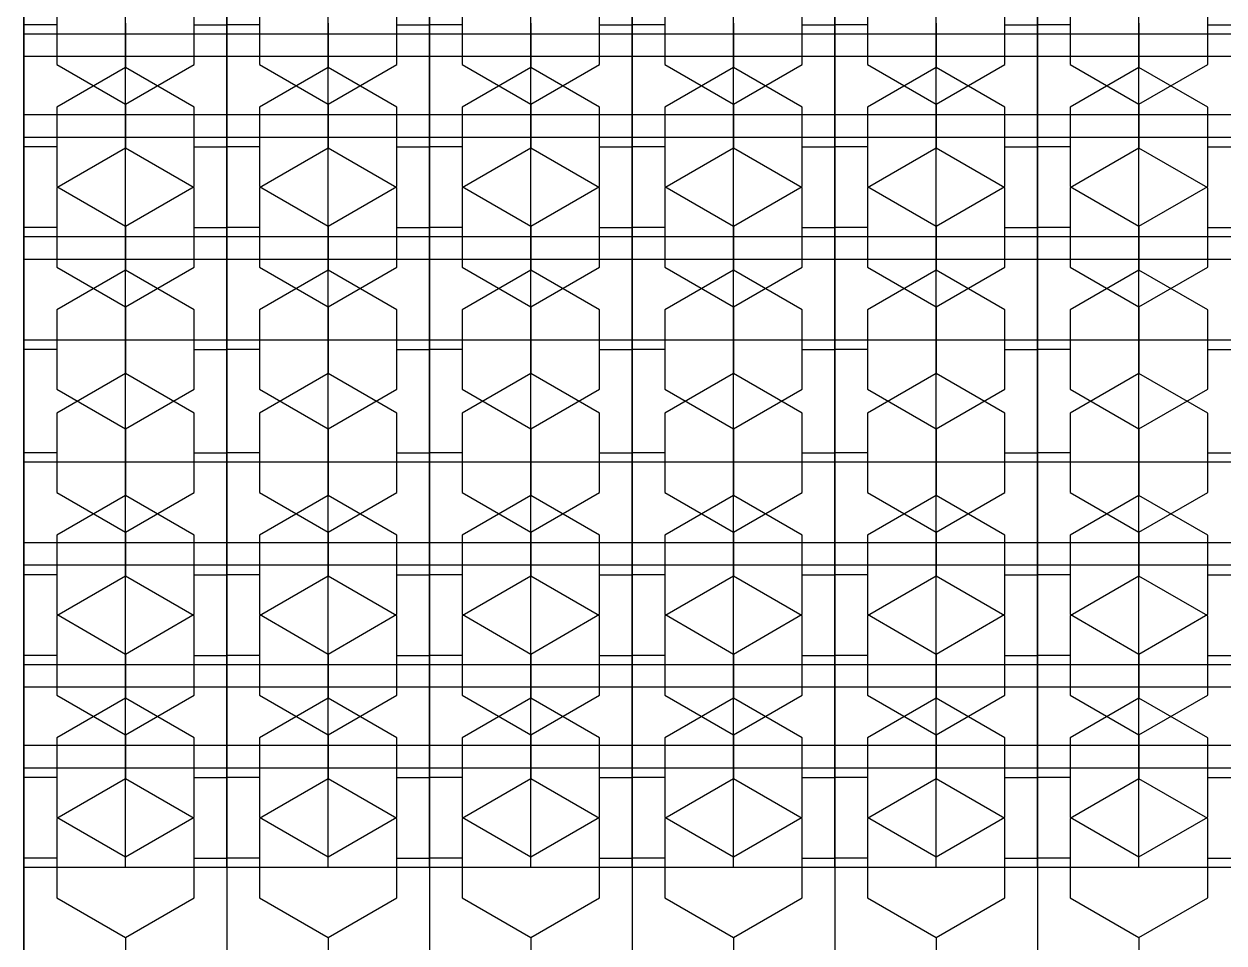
# Model space of a CAD drawing. Header units: metres. Extents: x -1744 to -758, y -4183 to -3914.
# Drawn here: x -843.666 to -841.11, y -4093.877 to -4091.92 of the extents above; entities that cross this region are included whole.
import ezdxf

# ---------------------------------------------------------------- set-up
doc = ezdxf.new("R2010")
doc.units = ezdxf.units.M
doc.layers.add('A-ID', color=11, linetype='Continuous')
doc.layers.add('WALL', color=7, linetype='Continuous')
doc.layers.add('by block', color=252, linetype='Continuous', lineweight=30)

# ---------------------------------------------------------------- blocks, each defined once
blk = doc.blocks.new('A$C1C9B1590')
blk.add_line((761.8222, 84.5657), (761.8222, 94.4717))
at = {"layer": 'A-ID', "color": 250}
for p, q in [((761.8222, 89.6786), (761.8222, 93.009)), ((762.0382, 89.2699), (762.0382, 93.009)), ((762.2541, 89.6786), (762.2541, 93.009)), ((762.2541, 89.6786), (762.2541, 93.009)), ((762.47, 89.2699), (762.47, 93.009)), ((762.6859, 89.6786), (762.6859, 93.009)), ((762.6859, 89.6786), (762.6859, 93.009)), ((762.9019, 89.2699), (762.9019, 93.009)), ((763.1178, 89.6786), (763.1178, 93.009)), ((763.1178, 89.6786), (763.1178, 93.009)), ((763.3337, 89.2699), (763.3337, 93.009)), ((763.5496, 89.6786), (763.5496, 93.009)), ((763.5496, 89.6786), (763.5496, 93.009)), ((763.7655, 89.2699), (763.7655, 93.009)), ((763.9815, 89.6786), (763.9815, 93.009)), ((763.9815, 89.6786), (763.9815, 93.009)), ((764.1974, 89.2699), (764.1974, 93.009)), ((762.0382, 89.2467), (762.0382, 92.9858)), ((762.47, 89.2467), (762.47, 92.9858)), ((762.9019, 89.2467), (762.9019, 92.9858)), ((763.3337, 89.2467), (763.3337, 92.9858)), ((763.7655, 89.2467), (763.7655, 92.9858)), ((764.1974, 89.2467), (764.1974, 92.9858)), ((761.8222, 89.2467), (761.8222, 92.5771)), ((762.2541, 89.2467), (762.2541, 92.5771)), ((762.2541, 89.2467), (762.2541, 92.5771)), ((762.6859, 89.2467), (762.6859, 92.5771)), ((762.6859, 89.2467), (762.6859, 92.5771)), ((763.1178, 89.2467), (763.1178, 92.5771)), ((763.1178, 89.2467), (763.1178, 92.5771)), ((763.5496, 89.2467), (763.5496, 92.5771)), ((763.5496, 89.2467), (763.5496, 92.5771)), ((763.9815, 89.2467), (763.9815, 92.5771)), ((763.9815, 89.2467), (763.9815, 92.5771)), ((761.8222, 91.4537), (761.8222, 90.9741)), ((762.2541, 91.4537), (762.2541, 90.9741)), ((762.2541, 91.4537), (762.2541, 90.9741)), ((762.6859, 91.4537), (762.6859, 90.9741)), ((762.6859, 91.4537), (762.6859, 90.9741)), ((763.1178, 91.4537), (763.1178, 90.9741)), ((763.1178, 91.4537), (763.1178, 90.9741)), ((763.5496, 91.4537), (763.5496, 90.9741)), ((763.5496, 91.4537), (763.5496, 90.9741)), ((763.9815, 91.4537), (763.9815, 90.9741)), ((763.9815, 91.4537), (763.9815, 90.9741)), ((761.8222, 91.2816), (761.8222, 90.802)), ((762.2541, 91.2816), (762.2541, 90.802)), ((762.2541, 91.2816), (762.2541, 90.802)), ((762.6859, 91.2816), (762.6859, 90.802)), ((762.6859, 91.2816), (762.6859, 90.802)), ((763.1178, 91.2816), (763.1178, 90.802)), ((763.1178, 91.2816), (763.1178, 90.802)), ((763.5496, 91.2816), (763.5496, 90.802)), ((763.5496, 91.2816), (763.5496, 90.802)), ((763.9815, 91.2816), (763.9815, 90.802)), ((763.9815, 91.2816), (763.9815, 90.802)), ((761.8919, 91.1263), (761.8919, 90.9574)), ((762.1844, 90.9574), (762.1844, 91.1263)), ((762.3237, 91.1263), (762.3237, 90.9574)), ((762.6163, 90.9574), (762.6163, 91.1263)), ((762.7556, 91.1263), (762.7556, 90.9574)), ((763.0481, 90.9574), (763.0481, 91.1263)), ((763.1874, 91.1263), (763.1874, 90.9574)), ((763.48, 90.9574), (763.48, 91.1263)), ((763.6193, 91.1263), (763.6193, 90.9574)), ((763.9118, 90.9574), (763.9118, 91.1263)), ((764.0511, 91.1263), (764.0511, 90.9574)), ((764.3437, 90.9574), (764.3437, 91.1263)), ((761.8919, 91.0418), (761.8222, 91.0418)), ((762.0382, 91.045), (762.0382, 90.9741)), ((762.1844, 91.0418), (762.2541, 91.0418)), ((762.3237, 91.0418), (762.2541, 91.0418)), ((762.47, 91.045), (762.47, 90.9741)), ((762.6163, 91.0418), (762.6859, 91.0418)), ((762.7556, 91.0418), (762.6859, 91.0418)), ((762.9019, 91.045), (762.9019, 90.9741)), ((763.0481, 91.0418), (763.1178, 91.0418)), ((763.1874, 91.0418), (763.1178, 91.0418)), ((763.3337, 91.045), (763.3337, 90.9741)), ((763.48, 91.0418), (763.5496, 91.0418)), ((763.6193, 91.0418), (763.5496, 91.0418)), ((763.7655, 91.045), (763.7655, 90.9741)), ((763.9118, 91.0418), (763.9815, 91.0418)), ((764.0511, 91.0418), (763.9815, 91.0418)), ((764.1974, 91.045), (764.1974, 90.9741)), ((764.3437, 91.0418), (764.4133, 91.0418)), ((762.2541, 91.0218), (761.8222, 91.0218)), ((761.8222, 91.0218), (761.8222, 90.5422)), ((762.0382, 91.0218), (762.0382, 90.9509)), ((762.2541, 91.0218), (762.2541, 90.5422)), ((762.2541, 91.0218), (762.2541, 90.5422)), ((762.6859, 91.0218), (762.2541, 91.0218)), ((762.47, 91.0218), (762.47, 90.9509)), ((763.1178, 91.0218), (762.6859, 91.0218)), ((762.6859, 91.0218), (762.6859, 90.5422)), ((762.6859, 91.0218), (762.6859, 90.5422)), ((762.9019, 91.0218), (762.9019, 90.9509)), ((763.1178, 91.0218), (763.1178, 90.5422)), ((763.5496, 91.0218), (763.1178, 91.0218)), ((763.1178, 91.0218), (763.1178, 90.5422)), ((763.3337, 91.0218), (763.3337, 90.9509)), ((763.9815, 91.0218), (763.5496, 91.0218)), ((763.5496, 91.0218), (763.5496, 90.5422)), ((763.5496, 91.0218), (763.5496, 90.5422)), ((763.7655, 91.0218), (763.7655, 90.9509)), ((764.4133, 91.0218), (763.9815, 91.0218)), ((763.9815, 91.0218), (763.9815, 90.5422)), ((763.9815, 91.0218), (763.9815, 90.5422)), ((764.1974, 91.0218), (764.1974, 90.9509)), ((762.2541, 90.9741), (761.8222, 90.9741)), ((761.8919, 90.9574), (762.0382, 90.8729)), ((762.0382, 90.8729), (762.1844, 90.9574)), ((762.6859, 90.9741), (762.2541, 90.9741)), ((762.3237, 90.9574), (762.47, 90.8729)), ((762.47, 90.8729), (762.6163, 90.9574)), ((763.1178, 90.9741), (762.6859, 90.9741)), ((762.7556, 90.9574), (762.9019, 90.8729)), ((762.9019, 90.8729), (763.0481, 90.9574)), ((763.5496, 90.9741), (763.1178, 90.9741)), ((763.1874, 90.9574), (763.3337, 90.8729)), ((763.3337, 90.8729), (763.48, 90.9574)), ((763.9815, 90.9741), (763.5496, 90.9741)), ((763.6193, 90.9574), (763.7655, 90.8729)), ((763.7655, 90.8729), (763.9118, 90.9574)), ((764.4133, 90.9741), (763.9815, 90.9741)), ((764.0511, 90.9574), (764.1974, 90.8729)), ((764.1974, 90.8729), (764.3437, 90.9574)), ((762.0382, 90.9509), (761.8919, 90.8665)), ((762.1844, 90.8665), (762.0382, 90.9509)), ((762.47, 90.9509), (762.3237, 90.8665)), ((762.6163, 90.8665), (762.47, 90.9509)), ((762.9019, 90.9509), (762.7556, 90.8665)), ((763.0481, 90.8665), (762.9019, 90.9509)), ((763.3337, 90.9509), (763.1874, 90.8665)), ((763.48, 90.8665), (763.3337, 90.9509)), ((763.7655, 90.9509), (763.6193, 90.8665)), ((763.9118, 90.8665), (763.7655, 90.9509)), ((764.1974, 90.9509), (764.0511, 90.8665)), ((764.3437, 90.8665), (764.1974, 90.9509)), ((761.8222, 90.8498), (761.8222, 90.3702)), ((762.2541, 90.8498), (761.8222, 90.8498)), ((761.8919, 90.8665), (761.8919, 90.6976)), ((762.0382, 90.8729), (762.0382, 90.802)), ((762.0382, 90.8498), (762.0382, 90.7789)), ((762.1844, 90.6976), (762.1844, 90.8665)), ((762.2541, 90.8498), (762.2541, 90.3702)), ((762.6859, 90.8498), (762.2541, 90.8498)), ((762.2541, 90.8498), (762.2541, 90.3702)), ((762.3237, 90.8665), (762.3237, 90.6976)), ((762.47, 90.8729), (762.47, 90.802)), ((762.47, 90.8498), (762.47, 90.7789)), ((762.6163, 90.6976), (762.6163, 90.8665)), ((762.6859, 90.8498), (762.6859, 90.3702)), ((762.6859, 90.8498), (762.6859, 90.3702)), ((763.1178, 90.8498), (762.6859, 90.8498)), ((762.7556, 90.8665), (762.7556, 90.6976)), ((762.9019, 90.8729), (762.9019, 90.802)), ((762.9019, 90.8498), (762.9019, 90.7789)), ((763.0481, 90.6976), (763.0481, 90.8665)), ((763.5496, 90.8498), (763.1178, 90.8498)), ((763.1178, 90.8498), (763.1178, 90.3702)), ((763.1178, 90.8498), (763.1178, 90.3702)), ((763.1874, 90.8665), (763.1874, 90.6976)), ((763.3337, 90.8729), (763.3337, 90.802)), ((763.3337, 90.8498), (763.3337, 90.7789)), ((763.48, 90.6976), (763.48, 90.8665)), ((763.9815, 90.8498), (763.5496, 90.8498)), ((763.5496, 90.8498), (763.5496, 90.3702)), ((763.5496, 90.8498), (763.5496, 90.3702)), ((763.6193, 90.8665), (763.6193, 90.6976)), ((763.7655, 90.8729), (763.7655, 90.802)), ((763.7655, 90.8498), (763.7655, 90.7789)), ((763.9118, 90.6976), (763.9118, 90.8665)), ((763.9815, 90.8498), (763.9815, 90.3702)), ((764.4133, 90.8498), (763.9815, 90.8498)), ((763.9815, 90.8498), (763.9815, 90.3702)), ((764.0511, 90.8665), (764.0511, 90.6976)), ((764.1974, 90.8729), (764.1974, 90.802)), ((764.1974, 90.8498), (764.1974, 90.7789)), ((764.3437, 90.6976), (764.3437, 90.8665)), ((762.2541, 90.802), (761.8222, 90.802)), ((762.6859, 90.802), (762.2541, 90.802)), ((763.1178, 90.802), (762.6859, 90.802)), ((763.5496, 90.802), (763.1178, 90.802)), ((763.9815, 90.802), (763.5496, 90.802)), ((764.4133, 90.802), (763.9815, 90.802)), ((761.8919, 90.782), (761.8222, 90.782)), ((762.0382, 90.7789), (761.8919, 90.6944)), ((762.1844, 90.6944), (762.0382, 90.7789)), ((762.1844, 90.782), (762.2541, 90.782)), ((762.3237, 90.782), (762.2541, 90.782)), ((762.47, 90.7789), (762.3237, 90.6944)), ((762.6163, 90.6944), (762.47, 90.7789)), ((762.6163, 90.782), (762.6859, 90.782)), ((762.7556, 90.782), (762.6859, 90.782)), ((762.9019, 90.7789), (762.7556, 90.6944)), ((763.0481, 90.6944), (762.9019, 90.7789)), ((763.0481, 90.782), (763.1178, 90.782)), ((763.1874, 90.782), (763.1178, 90.782)), ((763.3337, 90.7789), (763.1874, 90.6944)), ((763.48, 90.6944), (763.3337, 90.7789)), ((763.48, 90.782), (763.5496, 90.782)), ((763.6193, 90.782), (763.5496, 90.782)), ((763.7655, 90.7789), (763.6193, 90.6944)), ((763.9118, 90.6944), (763.7655, 90.7789)), ((763.9118, 90.782), (763.9815, 90.782)), ((764.0511, 90.782), (763.9815, 90.782)), ((764.1974, 90.7789), (764.0511, 90.6944)), ((764.3437, 90.6944), (764.1974, 90.7789)), ((764.3437, 90.782), (764.4133, 90.782)), ((761.8919, 90.6976), (762.0382, 90.6131)), ((762.0382, 90.6131), (762.1844, 90.6976)), ((762.3237, 90.6976), (762.47, 90.6131)), ((762.47, 90.6131), (762.6163, 90.6976)), ((762.7556, 90.6976), (762.9019, 90.6131)), ((762.9019, 90.6131), (763.0481, 90.6976)), ((763.1874, 90.6976), (763.3337, 90.6131)), ((763.3337, 90.6131), (763.48, 90.6976)), ((763.6193, 90.6976), (763.7655, 90.6131)), ((763.7655, 90.6131), (763.9118, 90.6976)), ((764.0511, 90.6976), (764.1974, 90.6131)), ((764.1974, 90.6131), (764.3437, 90.6976)), ((761.8919, 90.6944), (761.8919, 90.5255)), ((762.1844, 90.5255), (762.1844, 90.6944)), ((762.3237, 90.6944), (762.3237, 90.5255)), ((762.6163, 90.5255), (762.6163, 90.6944)), ((762.7556, 90.6944), (762.7556, 90.5255)), ((763.0481, 90.5255), (763.0481, 90.6944)), ((763.1874, 90.6944), (763.1874, 90.5255)), ((763.48, 90.5255), (763.48, 90.6944)), ((763.6193, 90.6944), (763.6193, 90.5255)), ((763.9118, 90.5255), (763.9118, 90.6944)), ((764.0511, 90.6944), (764.0511, 90.5255)), ((764.3437, 90.5255), (764.3437, 90.6944)), ((761.8919, 90.61), (761.8222, 90.61)), ((762.0382, 90.6131), (762.0382, 90.5422)), ((762.1844, 90.61), (762.2541, 90.61)), ((762.3237, 90.61), (762.2541, 90.61)), ((762.47, 90.6131), (762.47, 90.5422)), ((762.6163, 90.61), (762.6859, 90.61)), ((762.7556, 90.61), (762.6859, 90.61)), ((762.9019, 90.6131), (762.9019, 90.5422)), ((763.0481, 90.61), (763.1178, 90.61)), ((763.1874, 90.61), (763.1178, 90.61)), ((763.3337, 90.6131), (763.3337, 90.5422)), ((763.48, 90.61), (763.5496, 90.61)), ((763.6193, 90.61), (763.5496, 90.61)), ((763.7655, 90.6131), (763.7655, 90.5422)), ((763.9118, 90.61), (763.9815, 90.61)), ((764.0511, 90.61), (763.9815, 90.61)), ((764.1974, 90.6131), (764.1974, 90.5422)), ((764.3437, 90.61), (764.4133, 90.61)), ((762.2541, 90.59), (761.8222, 90.59)), ((761.8222, 90.59), (761.8222, 90.1104)), ((762.0382, 90.59), (762.0382, 90.5191)), ((762.6859, 90.59), (762.2541, 90.59)), ((762.2541, 90.59), (762.2541, 90.1104)), ((762.2541, 90.59), (762.2541, 90.1104)), ((762.47, 90.59), (762.47, 90.5191)), ((763.1178, 90.59), (762.6859, 90.59)), ((762.6859, 90.59), (762.6859, 90.1104)), ((762.6859, 90.59), (762.6859, 90.1104)), ((762.9019, 90.59), (762.9019, 90.5191)), ((763.5496, 90.59), (763.1178, 90.59)), ((763.1178, 90.59), (763.1178, 90.1104)), ((763.1178, 90.59), (763.1178, 90.1104)), ((763.3337, 90.59), (763.3337, 90.5191)), ((763.9815, 90.59), (763.5496, 90.59)), ((763.5496, 90.59), (763.5496, 90.1104)), ((763.5496, 90.59), (763.5496, 90.1104)), ((763.7655, 90.59), (763.7655, 90.5191)), ((763.9815, 90.59), (763.9815, 90.1104)), ((764.4133, 90.59), (763.9815, 90.59)), ((763.9815, 90.59), (763.9815, 90.1104)), ((764.1974, 90.59), (764.1974, 90.5191)), ((762.2541, 90.5422), (761.8222, 90.5422)), ((762.6859, 90.5422), (762.2541, 90.5422)), ((763.1178, 90.5422), (762.6859, 90.5422)), ((763.5496, 90.5422), (763.1178, 90.5422)), ((763.9815, 90.5422), (763.5496, 90.5422)), ((764.4133, 90.5422), (763.9815, 90.5422)), ((761.8919, 90.5255), (762.0382, 90.4411)), ((762.0382, 90.5191), (761.8919, 90.4346)), ((762.0382, 90.4411), (762.1844, 90.5255)), ((762.1844, 90.4346), (762.0382, 90.5191)), ((762.3237, 90.5255), (762.47, 90.4411)), ((762.47, 90.5191), (762.3237, 90.4346)), ((762.47, 90.4411), (762.6163, 90.5255)), ((762.6163, 90.4346), (762.47, 90.5191)), ((762.7556, 90.5255), (762.9019, 90.4411)), ((762.9019, 90.5191), (762.7556, 90.4346)), ((762.9019, 90.4411), (763.0481, 90.5255)), ((763.0481, 90.4346), (762.9019, 90.5191)), ((763.1874, 90.5255), (763.3337, 90.4411)), ((763.3337, 90.5191), (763.1874, 90.4346)), ((763.3337, 90.4411), (763.48, 90.5255)), ((763.48, 90.4346), (763.3337, 90.5191)), ((763.6193, 90.5255), (763.7655, 90.4411)), ((763.7655, 90.5191), (763.6193, 90.4346)), ((763.7655, 90.4411), (763.9118, 90.5255)), ((763.9118, 90.4346), (763.7655, 90.5191)), ((764.0511, 90.5255), (764.1974, 90.4411)), ((764.1974, 90.5191), (764.0511, 90.4346)), ((764.1974, 90.4411), (764.3437, 90.5255)), ((764.3437, 90.4346), (764.1974, 90.5191)), ((762.0382, 90.4411), (762.0382, 90.3702)), ((762.47, 90.4411), (762.47, 90.3702)), ((762.9019, 90.4411), (762.9019, 90.3702)), ((763.3337, 90.4411), (763.3337, 90.3702)), ((763.7655, 90.4411), (763.7655, 90.3702)), ((764.1974, 90.4411), (764.1974, 90.3702)), ((761.8919, 90.4346), (761.8919, 90.2657)), ((762.1844, 90.2657), (762.1844, 90.4346)), ((762.3237, 90.4346), (762.3237, 90.2657)), ((762.6163, 90.2657), (762.6163, 90.4346)), ((762.7556, 90.4346), (762.7556, 90.2657)), ((763.0481, 90.2657), (763.0481, 90.4346)), ((763.1874, 90.4346), (763.1874, 90.2657)), ((763.48, 90.2657), (763.48, 90.4346)), ((763.6193, 90.4346), (763.6193, 90.2657)), ((763.9118, 90.2657), (763.9118, 90.4346)), ((764.0511, 90.4346), (764.0511, 90.2657)), ((764.3437, 90.2657), (764.3437, 90.4346)), ((762.2541, 90.3702), (761.8222, 90.3702)), ((761.8222, 90.3702), (761.8222, 89.8906)), ((762.2541, 90.3702), (761.8222, 90.3702)), ((762.0382, 90.3702), (762.0382, 90.2993)), ((762.2541, 90.3702), (762.2541, 89.8906)), ((762.6859, 90.3702), (762.2541, 90.3702)), ((762.2541, 90.3702), (762.2541, 89.8906)), ((762.6859, 90.3702), (762.2541, 90.3702)), ((762.47, 90.3702), (762.47, 90.2993)), ((763.1178, 90.3702), (762.6859, 90.3702)), ((762.6859, 90.3702), (762.6859, 89.8906)), ((763.1178, 90.3702), (762.6859, 90.3702)), ((762.6859, 90.3702), (762.6859, 89.8906)), ((762.9019, 90.3702), (762.9019, 90.2993)), ((763.5496, 90.3702), (763.1178, 90.3702)), ((763.1178, 90.3702), (763.1178, 89.8906)), ((763.1178, 90.3702), (763.1178, 89.8906)), ((763.5496, 90.3702), (763.1178, 90.3702)), ((763.3337, 90.3702), (763.3337, 90.2993)), ((763.9815, 90.3702), (763.5496, 90.3702)), ((763.9815, 90.3702), (763.5496, 90.3702)), ((763.5496, 90.3702), (763.5496, 89.8906)), ((763.5496, 90.3702), (763.5496, 89.8906)), ((763.7655, 90.3702), (763.7655, 90.2993)), ((763.9815, 90.3702), (763.9815, 89.8906)), ((764.4133, 90.3702), (763.9815, 90.3702)), ((763.9815, 90.3702), (763.9815, 89.8906)), ((764.4133, 90.3702), (763.9815, 90.3702)), ((764.1974, 90.3702), (764.1974, 90.2993)), ((761.8919, 90.3502), (761.8222, 90.3502)), ((762.1844, 90.3502), (762.2541, 90.3502)), ((762.3237, 90.3502), (762.2541, 90.3502)), ((762.6163, 90.3502), (762.6859, 90.3502)), ((762.7556, 90.3502), (762.6859, 90.3502)), ((763.0481, 90.3502), (763.1178, 90.3502)), ((763.1874, 90.3502), (763.1178, 90.3502)), ((763.48, 90.3502), (763.5496, 90.3502)), ((763.6193, 90.3502), (763.5496, 90.3502)), ((763.9118, 90.3502), (763.9815, 90.3502)), ((764.0511, 90.3502), (763.9815, 90.3502)), ((764.3437, 90.3502), (764.4133, 90.3502)), ((762.0382, 90.2993), (761.8919, 90.2149)), ((762.1844, 90.2149), (762.0382, 90.2993)), ((762.47, 90.2993), (762.3237, 90.2149)), ((762.6163, 90.2149), (762.47, 90.2993)), ((762.9019, 90.2993), (762.7556, 90.2149)), ((763.0481, 90.2149), (762.9019, 90.2993)), ((763.3337, 90.2993), (763.1874, 90.2149)), ((763.48, 90.2149), (763.3337, 90.2993)), ((763.7655, 90.2993), (763.6193, 90.2149)), ((763.9118, 90.2149), (763.7655, 90.2993)), ((764.1974, 90.2993), (764.0511, 90.2149)), ((764.3437, 90.2149), (764.1974, 90.2993)), ((761.8919, 90.2657), (762.0382, 90.1813)), ((762.0382, 90.1813), (762.1844, 90.2657)), ((762.3237, 90.2657), (762.47, 90.1813)), ((762.47, 90.1813), (762.6163, 90.2657)), ((762.7556, 90.2657), (762.9019, 90.1813)), ((762.9019, 90.1813), (763.0481, 90.2657)), ((763.1874, 90.2657), (763.3337, 90.1813)), ((763.3337, 90.1813), (763.48, 90.2657)), ((763.6193, 90.2657), (763.7655, 90.1813)), ((763.7655, 90.1813), (763.9118, 90.2657)), ((764.0511, 90.2657), (764.1974, 90.1813)), ((764.1974, 90.1813), (764.3437, 90.2657)), ((761.8919, 90.2149), (761.8919, 90.046)), ((762.1844, 90.046), (762.1844, 90.2149)), ((762.3237, 90.2149), (762.3237, 90.046)), ((762.6163, 90.046), (762.6163, 90.2149)), ((762.7556, 90.2149), (762.7556, 90.046)), ((763.0481, 90.046), (763.0481, 90.2149)), ((763.1874, 90.2149), (763.1874, 90.046)), ((763.48, 90.046), (763.48, 90.2149)), ((763.6193, 90.2149), (763.6193, 90.046)), ((763.9118, 90.046), (763.9118, 90.2149)), ((764.0511, 90.2149), (764.0511, 90.046)), ((764.3437, 90.046), (764.3437, 90.2149)), ((762.0382, 90.1813), (762.0382, 90.1104)), ((762.47, 90.1813), (762.47, 90.1104)), ((762.9019, 90.1813), (762.9019, 90.1104)), ((763.3337, 90.1813), (763.3337, 90.1104)), ((763.7655, 90.1813), (763.7655, 90.1104)), ((764.1974, 90.1813), (764.1974, 90.1104)), ((761.8919, 90.1304), (761.8222, 90.1304)), ((761.8222, 90.1104), (761.8222, 89.6308)), ((762.2541, 90.1104), (761.8222, 90.1104)), ((762.2541, 90.1104), (761.8222, 90.1104)), ((762.0382, 90.1104), (762.0382, 90.0395)), ((762.1844, 90.1304), (762.2541, 90.1304)), ((762.3237, 90.1304), (762.2541, 90.1304)), ((762.2541, 90.1104), (762.2541, 89.6308)), ((762.2541, 90.1104), (762.2541, 89.6308)), ((762.6859, 90.1104), (762.2541, 90.1104)), ((762.6859, 90.1104), (762.2541, 90.1104)), ((762.47, 90.1104), (762.47, 90.0395)), ((762.6163, 90.1304), (762.6859, 90.1304)), ((762.7556, 90.1304), (762.6859, 90.1304)), ((762.6859, 90.1104), (762.6859, 89.6308)), ((763.1178, 90.1104), (762.6859, 90.1104)), ((763.1178, 90.1104), (762.6859, 90.1104)), ((762.6859, 90.1104), (762.6859, 89.6308)), ((762.9019, 90.1104), (762.9019, 90.0395)), ((763.0481, 90.1304), (763.1178, 90.1304)), ((763.1874, 90.1304), (763.1178, 90.1304)), ((763.1178, 90.1104), (763.1178, 89.6308)), ((763.1178, 90.1104), (763.1178, 89.6308)), ((763.5496, 90.1104), (763.1178, 90.1104)), ((763.5496, 90.1104), (763.1178, 90.1104)), ((763.3337, 90.1104), (763.3337, 90.0395)), ((763.48, 90.1304), (763.5496, 90.1304)), ((763.6193, 90.1304), (763.5496, 90.1304)), ((763.5496, 90.1104), (763.5496, 89.6308)), ((763.9815, 90.1104), (763.5496, 90.1104)), ((763.9815, 90.1104), (763.5496, 90.1104)), ((763.5496, 90.1104), (763.5496, 89.6308)), ((763.7655, 90.1104), (763.7655, 90.0395)), ((763.9118, 90.1304), (763.9815, 90.1304)), ((764.0511, 90.1304), (763.9815, 90.1304)), ((763.9815, 90.1104), (763.9815, 89.6308)), ((764.4133, 90.1104), (763.9815, 90.1104)), ((764.4133, 90.1104), (763.9815, 90.1104)), ((763.9815, 90.1104), (763.9815, 89.6308)), ((764.1974, 90.1104), (764.1974, 90.0395)), ((764.3437, 90.1304), (764.4133, 90.1304)), ((761.8919, 90.046), (762.0382, 89.9615)), ((762.0382, 90.0395), (761.8919, 89.9551)), ((762.0382, 89.9615), (762.1844, 90.046)), ((762.1844, 89.9551), (762.0382, 90.0395)), ((762.3237, 90.046), (762.47, 89.9615)), ((762.47, 90.0395), (762.3237, 89.9551)), ((762.47, 89.9615), (762.6163, 90.046)), ((762.6163, 89.9551), (762.47, 90.0395)), ((762.7556, 90.046), (762.9019, 89.9615)), ((762.9019, 90.0395), (762.7556, 89.9551)), ((762.9019, 89.9615), (763.0481, 90.046)), ((763.0481, 89.9551), (762.9019, 90.0395)), ((763.1874, 90.046), (763.3337, 89.9615)), ((763.3337, 90.0395), (763.1874, 89.9551)), ((763.3337, 89.9615), (763.48, 90.046)), ((763.48, 89.9551), (763.3337, 90.0395)), ((763.6193, 90.046), (763.7655, 89.9615)), ((763.7655, 90.0395), (763.6193, 89.9551)), ((763.7655, 89.9615), (763.9118, 90.046)), ((763.9118, 89.9551), (763.7655, 90.0395)), ((764.0511, 90.046), (764.1974, 89.9615)), ((764.1974, 90.0395), (764.0511, 89.9551)), ((764.1974, 89.9615), (764.3437, 90.046)), ((764.3437, 89.9551), (764.1974, 90.0395)), ((761.8919, 89.9551), (761.8919, 89.7862)), ((762.0382, 89.9615), (762.0382, 89.8906)), ((762.1844, 89.7862), (762.1844, 89.9551)), ((762.3237, 89.9551), (762.3237, 89.7862)), ((762.47, 89.9615), (762.47, 89.8906)), ((762.6163, 89.7862), (762.6163, 89.9551)), ((762.7556, 89.9551), (762.7556, 89.7862)), ((762.9019, 89.9615), (762.9019, 89.8906)), ((763.0481, 89.7862), (763.0481, 89.9551)), ((763.1874, 89.9551), (763.1874, 89.7862)), ((763.3337, 89.9615), (763.3337, 89.8906)), ((763.48, 89.7862), (763.48, 89.9551)), ((763.6193, 89.9551), (763.6193, 89.7862)), ((763.7655, 89.9615), (763.7655, 89.8906)), ((763.9118, 89.7862), (763.9118, 89.9551)), ((764.0511, 89.9551), (764.0511, 89.7862)), ((764.1974, 89.9615), (764.1974, 89.8906)), ((764.3437, 89.7862), (764.3437, 89.9551)), ((762.2541, 89.9383), (761.8222, 89.9383)), ((761.8222, 89.9383), (761.8222, 89.4588)), ((762.0382, 89.9383), (762.0382, 89.8675)), ((762.6859, 89.9383), (762.2541, 89.9383)), ((762.2541, 89.9383), (762.2541, 89.4588)), ((762.2541, 89.9383), (762.2541, 89.4588)), ((762.47, 89.9383), (762.47, 89.8675)), ((763.1178, 89.9383), (762.6859, 89.9383)), ((762.6859, 89.9383), (762.6859, 89.4588)), ((762.6859, 89.9383), (762.6859, 89.4588)), ((762.9019, 89.9383), (762.9019, 89.8675)), ((763.5496, 89.9383), (763.1178, 89.9383)), ((763.1178, 89.9383), (763.1178, 89.4588)), ((763.1178, 89.9383), (763.1178, 89.4588)), ((763.3337, 89.9383), (763.3337, 89.8675)), ((763.9815, 89.9383), (763.5496, 89.9383)), ((763.5496, 89.9383), (763.5496, 89.4588)), ((763.5496, 89.9383), (763.5496, 89.4588)), ((763.7655, 89.9383), (763.7655, 89.8675)), ((763.9815, 89.9383), (763.9815, 89.4588)), ((764.4133, 89.9383), (763.9815, 89.9383)), ((763.9815, 89.9383), (763.9815, 89.4588)), ((764.1974, 89.9383), (764.1974, 89.8675)), ((762.2541, 89.8906), (761.8222, 89.8906)), ((762.6859, 89.8906), (762.2541, 89.8906)), ((763.1178, 89.8906), (762.6859, 89.8906)), ((763.5496, 89.8906), (763.1178, 89.8906)), ((763.9815, 89.8906), (763.5496, 89.8906)), ((764.4133, 89.8906), (763.9815, 89.8906)), ((761.8919, 89.8706), (761.8222, 89.8706)), ((762.0382, 89.8675), (761.8919, 89.783)), ((762.1844, 89.783), (762.0382, 89.8675)), ((762.1844, 89.8706), (762.2541, 89.8706)), ((762.3237, 89.8706), (762.2541, 89.8706)), ((762.47, 89.8675), (762.3237, 89.783)), ((762.6163, 89.783), (762.47, 89.8675)), ((762.6163, 89.8706), (762.6859, 89.8706)), ((762.7556, 89.8706), (762.6859, 89.8706)), ((762.9019, 89.8675), (762.7556, 89.783)), ((763.0481, 89.783), (762.9019, 89.8675)), ((763.0481, 89.8706), (763.1178, 89.8706)), ((763.1874, 89.8706), (763.1178, 89.8706)), ((763.3337, 89.8675), (763.1874, 89.783)), ((763.48, 89.783), (763.3337, 89.8675)), ((763.48, 89.8706), (763.5496, 89.8706)), ((763.6193, 89.8706), (763.5496, 89.8706)), ((763.7655, 89.8675), (763.6193, 89.783)), ((763.9118, 89.783), (763.7655, 89.8675)), ((763.9118, 89.8706), (763.9815, 89.8706)), ((764.0511, 89.8706), (763.9815, 89.8706)), ((764.1974, 89.8675), (764.0511, 89.783)), ((764.3437, 89.783), (764.1974, 89.8675)), ((764.3437, 89.8706), (764.4133, 89.8706)), ((761.8919, 89.7862), (762.0382, 89.7017)), ((761.8919, 89.783), (761.8919, 89.6141)), ((762.0382, 89.7017), (762.1844, 89.7862)), ((762.1844, 89.6141), (762.1844, 89.783)), ((762.3237, 89.7862), (762.47, 89.7017)), ((762.3237, 89.783), (762.3237, 89.6141)), ((762.47, 89.7017), (762.6163, 89.7862)), ((762.6163, 89.6141), (762.6163, 89.783)), ((762.7556, 89.7862), (762.9019, 89.7017)), ((762.7556, 89.783), (762.7556, 89.6141)), ((762.9019, 89.7017), (763.0481, 89.7862)), ((763.0481, 89.6141), (763.0481, 89.783)), ((763.1874, 89.7862), (763.3337, 89.7017)), ((763.1874, 89.783), (763.1874, 89.6141)), ((763.3337, 89.7017), (763.48, 89.7862)), ((763.48, 89.6141), (763.48, 89.783)), ((763.6193, 89.7862), (763.7655, 89.7017)), ((763.6193, 89.783), (763.6193, 89.6141)), ((763.7655, 89.7017), (763.9118, 89.7862)), ((763.9118, 89.6141), (763.9118, 89.783)), ((764.0511, 89.7862), (764.1974, 89.7017)), ((764.0511, 89.783), (764.0511, 89.6141)), ((764.1974, 89.7017), (764.3437, 89.7862)), ((764.3437, 89.6141), (764.3437, 89.783)), ((761.8919, 89.6986), (761.8222, 89.6986)), ((762.0382, 89.7017), (762.0382, 89.6308)), ((762.1844, 89.6986), (762.2541, 89.6986)), ((762.3237, 89.6986), (762.2541, 89.6986)), ((762.47, 89.7017), (762.47, 89.6308)), ((762.6163, 89.6986), (762.6859, 89.6986)), ((762.7556, 89.6986), (762.6859, 89.6986)), ((762.9019, 89.7017), (762.9019, 89.6308)), ((763.0481, 89.6986), (763.1178, 89.6986)), ((763.1874, 89.6986), (763.1178, 89.6986)), ((763.3337, 89.7017), (763.3337, 89.6308)), ((763.48, 89.6986), (763.5496, 89.6986)), ((763.6193, 89.6986), (763.5496, 89.6986)), ((763.7655, 89.7017), (763.7655, 89.6308)), ((763.9118, 89.6986), (763.9815, 89.6986)), ((764.0511, 89.6986), (763.9815, 89.6986)), ((764.1974, 89.7017), (764.1974, 89.6308)), ((764.3437, 89.6986), (764.4133, 89.6986)), ((762.2541, 89.6786), (761.8222, 89.6786)), ((762.0382, 89.6786), (762.0382, 89.6077)), ((762.6859, 89.6786), (762.2541, 89.6786)), ((762.47, 89.6786), (762.47, 89.6077)), ((763.1178, 89.6786), (762.6859, 89.6786)), ((762.9019, 89.6786), (762.9019, 89.6077)), ((763.5496, 89.6786), (763.1178, 89.6786)), ((763.3337, 89.6786), (763.3337, 89.6077)), ((763.9815, 89.6786), (763.5496, 89.6786)), ((763.7655, 89.6786), (763.7655, 89.6077)), ((764.4133, 89.6786), (763.9815, 89.6786)), ((764.1974, 89.6786), (764.1974, 89.6077)), ((762.2541, 89.6308), (761.8222, 89.6308)), ((762.6859, 89.6308), (762.2541, 89.6308)), ((763.1178, 89.6308), (762.6859, 89.6308)), ((763.5496, 89.6308), (763.1178, 89.6308)), ((763.9815, 89.6308), (763.5496, 89.6308)), ((764.4133, 89.6308), (763.9815, 89.6308)), ((761.8919, 89.6141), (762.0382, 89.5297)), ((762.0382, 89.6077), (761.8919, 89.5232)), ((762.0382, 89.5297), (762.1844, 89.6141)), ((762.1844, 89.5232), (762.0382, 89.6077)), ((762.3237, 89.6141), (762.47, 89.5297)), ((762.47, 89.6077), (762.3237, 89.5232)), ((762.47, 89.5297), (762.6163, 89.6141)), ((762.6163, 89.5232), (762.47, 89.6077)), ((762.7556, 89.6141), (762.9019, 89.5297)), ((762.9019, 89.6077), (762.7556, 89.5232)), ((762.9019, 89.5297), (763.0481, 89.6141)), ((763.0481, 89.5232), (762.9019, 89.6077)), ((763.1874, 89.6141), (763.3337, 89.5297)), ((763.3337, 89.6077), (763.1874, 89.5232)), ((763.3337, 89.5297), (763.48, 89.6141)), ((763.48, 89.5232), (763.3337, 89.6077)), ((763.6193, 89.6141), (763.7655, 89.5297)), ((763.7655, 89.6077), (763.6193, 89.5232)), ((763.7655, 89.5297), (763.9118, 89.6141)), ((763.9118, 89.5232), (763.7655, 89.6077)), ((764.0511, 89.6141), (764.1974, 89.5297)), ((764.1974, 89.6077), (764.0511, 89.5232)), ((764.1974, 89.5297), (764.3437, 89.6141)), ((764.3437, 89.5232), (764.1974, 89.6077)), ((761.8919, 89.5232), (761.8919, 89.3543)), ((762.0382, 89.5297), (762.0382, 89.4588)), ((762.1844, 89.3543), (762.1844, 89.5232)), ((762.3237, 89.5232), (762.3237, 89.3543)), ((762.47, 89.5297), (762.47, 89.4588)), ((762.6163, 89.3543), (762.6163, 89.5232)), ((762.7556, 89.5232), (762.7556, 89.3543)), ((762.9019, 89.5297), (762.9019, 89.4588)), ((763.0481, 89.3543), (763.0481, 89.5232)), ((763.1874, 89.5232), (763.1874, 89.3543)), ((763.3337, 89.5297), (763.3337, 89.4588)), ((763.48, 89.3543), (763.48, 89.5232)), ((763.6193, 89.5232), (763.6193, 89.3543)), ((763.7655, 89.5297), (763.7655, 89.4588)), ((763.9118, 89.3543), (763.9118, 89.5232)), ((764.0511, 89.5232), (764.0511, 89.3543)), ((764.1974, 89.5297), (764.1974, 89.4588)), ((764.3437, 89.3543), (764.3437, 89.5232)), ((762.2541, 89.5065), (761.8222, 89.5065)), ((761.8222, 89.5065), (761.8222, 89.0269)), ((762.0382, 89.5065), (762.0382, 89.4356)), ((762.2541, 89.5065), (762.2541, 89.0269)), ((762.6859, 89.5065), (762.2541, 89.5065)), ((762.2541, 89.5065), (762.2541, 89.0269)), ((762.47, 89.5065), (762.47, 89.4356)), ((763.1178, 89.5065), (762.6859, 89.5065)), ((762.6859, 89.5065), (762.6859, 89.0269)), ((762.6859, 89.5065), (762.6859, 89.0269)), ((762.9019, 89.5065), (762.9019, 89.4356)), ((763.5496, 89.5065), (763.1178, 89.5065)), ((763.1178, 89.5065), (763.1178, 89.0269)), ((763.1178, 89.5065), (763.1178, 89.0269)), ((763.3337, 89.5065), (763.3337, 89.4356)), ((763.9815, 89.5065), (763.5496, 89.5065)), ((763.5496, 89.5065), (763.5496, 89.0269)), ((763.5496, 89.5065), (763.5496, 89.0269)), ((763.7655, 89.5065), (763.7655, 89.4356)), ((764.4133, 89.5065), (763.9815, 89.5065)), ((763.9815, 89.5065), (763.9815, 89.0269)), ((763.9815, 89.5065), (763.9815, 89.0269)), ((764.1974, 89.5065), (764.1974, 89.4356)), ((762.2541, 89.4588), (761.8222, 89.4588)), ((762.6859, 89.4588), (762.2541, 89.4588)), ((763.1178, 89.4588), (762.6859, 89.4588)), ((763.5496, 89.4588), (763.1178, 89.4588)), ((763.9815, 89.4588), (763.5496, 89.4588)), ((764.4133, 89.4588), (763.9815, 89.4588)), ((761.8919, 89.4388), (761.8222, 89.4388)), ((762.0382, 89.4356), (761.8919, 89.3512)), ((762.1844, 89.3512), (762.0382, 89.4356)), ((762.1844, 89.4388), (762.2541, 89.4388)), ((762.3237, 89.4388), (762.2541, 89.4388)), ((762.47, 89.4356), (762.3237, 89.3512)), ((762.6163, 89.3512), (762.47, 89.4356)), ((762.6163, 89.4388), (762.6859, 89.4388)), ((762.7556, 89.4388), (762.6859, 89.4388)), ((762.9019, 89.4356), (762.7556, 89.3512)), ((763.0481, 89.3512), (762.9019, 89.4356)), ((763.0481, 89.4388), (763.1178, 89.4388)), ((763.1874, 89.4388), (763.1178, 89.4388)), ((763.3337, 89.4356), (763.1874, 89.3512)), ((763.48, 89.3512), (763.3337, 89.4356)), ((763.48, 89.4388), (763.5496, 89.4388)), ((763.6193, 89.4388), (763.5496, 89.4388)), ((763.7655, 89.4356), (763.6193, 89.3512)), ((763.9118, 89.3512), (763.7655, 89.4356)), ((763.9118, 89.4388), (763.9815, 89.4388)), ((764.0511, 89.4388), (763.9815, 89.4388)), ((764.1974, 89.4356), (764.0511, 89.3512)), ((764.3437, 89.3512), (764.1974, 89.4356)), ((764.3437, 89.4388), (764.4133, 89.4388)), ((761.8919, 89.3543), (762.0382, 89.2699)), ((761.8919, 89.3512), (761.8919, 89.1823)), ((762.0382, 89.2699), (762.1844, 89.3543)), ((762.1844, 89.1823), (762.1844, 89.3512)), ((762.3237, 89.3543), (762.47, 89.2699)), ((762.3237, 89.3512), (762.3237, 89.1823)), ((762.47, 89.2699), (762.6163, 89.3543)), ((762.6163, 89.1823), (762.6163, 89.3512)), ((762.7556, 89.3543), (762.9019, 89.2699)), ((762.7556, 89.3512), (762.7556, 89.1823)), ((762.9019, 89.2699), (763.0481, 89.3543)), ((763.0481, 89.1823), (763.0481, 89.3512)), ((763.1874, 89.3543), (763.3337, 89.2699)), ((763.1874, 89.3512), (763.1874, 89.1823)), ((763.3337, 89.2699), (763.48, 89.3543)), ((763.48, 89.1823), (763.48, 89.3512)), ((763.6193, 89.3543), (763.7655, 89.2699)), ((763.6193, 89.3512), (763.6193, 89.1823)), ((763.7655, 89.2699), (763.9118, 89.3543)), ((763.9118, 89.1823), (763.9118, 89.3512)), ((764.0511, 89.3543), (764.1974, 89.2699)), ((764.0511, 89.3512), (764.0511, 89.1823)), ((764.1974, 89.2699), (764.3437, 89.3543)), ((764.3437, 89.1823), (764.3437, 89.3512)), ((761.8919, 89.2667), (761.8222, 89.2667)), ((762.1844, 89.2667), (762.2541, 89.2667)), ((762.3237, 89.2667), (762.2541, 89.2667)), ((762.6163, 89.2667), (762.6859, 89.2667)), ((762.7556, 89.2667), (762.6859, 89.2667)), ((763.0481, 89.2667), (763.1178, 89.2667)), ((763.1874, 89.2667), (763.1178, 89.2667)), ((763.48, 89.2667), (763.5496, 89.2667)), ((763.6193, 89.2667), (763.5496, 89.2667)), ((763.9118, 89.2667), (763.9815, 89.2667)), ((764.0511, 89.2667), (763.9815, 89.2667)), ((764.3437, 89.2667), (764.4133, 89.2667)), ((762.2541, 89.2467), (761.8222, 89.2467)), ((762.6859, 89.2467), (762.2541, 89.2467)), ((763.1178, 89.2467), (762.6859, 89.2467)), ((763.5496, 89.2467), (763.1178, 89.2467)), ((763.9815, 89.2467), (763.5496, 89.2467)), ((764.4133, 89.2467), (763.9815, 89.2467)), ((761.8919, 89.1823), (762.0382, 89.0978)), ((762.0382, 89.0978), (762.1844, 89.1823)), ((762.3237, 89.1823), (762.47, 89.0978)), ((762.47, 89.0978), (762.6163, 89.1823)), ((762.7556, 89.1823), (762.9019, 89.0978)), ((762.9019, 89.0978), (763.0481, 89.1823)), ((763.1874, 89.1823), (763.3337, 89.0978)), ((763.3337, 89.0978), (763.48, 89.1823)), ((763.6193, 89.1823), (763.7655, 89.0978)), ((763.7655, 89.0978), (763.9118, 89.1823)), ((764.0511, 89.1823), (764.1974, 89.0978)), ((764.1974, 89.0978), (764.3437, 89.1823)), ((762.0382, 89.0978), (762.0382, 89.0269)), ((762.47, 89.0978), (762.47, 89.0269)), ((762.9019, 89.0978), (762.9019, 89.0269)), ((763.3337, 89.0978), (763.3337, 89.0269)), ((763.7655, 89.0978), (763.7655, 89.0269)), ((764.1974, 89.0978), (764.1974, 89.0269))]:
    blk.add_line(p, q, dxfattribs=at)
at = {"layer": 'by block', "color": 250}
blk.add_line((761.8222, 91.9571), (761.8222, 86.82), dxfattribs=at)

msp = doc.modelspace()

# ---------------------------------------------------------------- block references
at = {"layer": 'WALL'}
msp.add_blockref('A$C1C9B1590', (-1605.48862, -4182.96317), dxfattribs=at)

doc.saveas('drawing.dxf')
